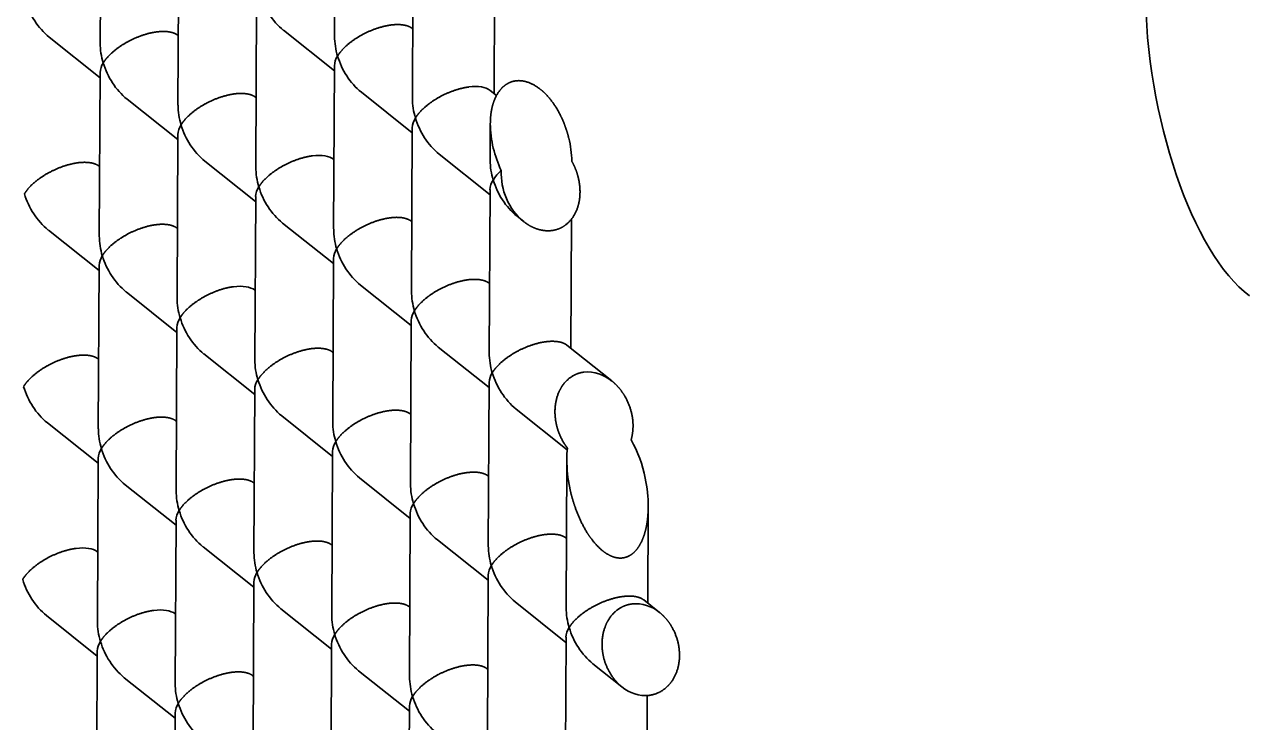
# Model space of a CAD drawing. Extents: x 23 to 587, y 4 to 413.
# Drawn here: x 427.34 to 434.84, y 147.34 to 151.61 of the extents above; entities that cross this region are included whole.
import ezdxf

# ---------------------------------------------------------------- set-up
doc = ezdxf.new("R2010")
doc.units = 0
doc.layers.get('0').update_dxf_attribs({"lineweight": 13})

# ---------------------------------------------------------------- blocks, each defined once
blk = doc.blocks.new('BLOCK6941')
at = {"color": 7, "lineweight": 35, "ltscale": 0.050027}
for p, q in [((3.186, 18.917), (3.176, 16.916)), ((6.056, 19.001), (6.047, 17)), ((4.139, 18.157), (4.129, 16.156)), ((7.009, 18.242), (7, 16.241)), ((5.092, 17.398), (5.082, 15.397)), ((3.174, 16.554), (3.165, 14.553)), ((6.045, 16.639), (6.035, 14.638)), ((4.128, 15.795), (4.118, 13.793)), ((6.998, 15.879), (6.988, 13.878)), ((5.081, 15.035), (5.071, 13.034)), ((7.951, 15.12), (7.942, 13.119)), ((6.034, 14.276), (6.024, 12.275)), ((3.163, 14.191), (3.153, 12.19)), ((6.987, 13.516), (6.977, 11.515)), ((4.116, 13.432), (4.107, 11.431)), ((7.94, 12.757), (7.93, 10.756)), ((5.069, 12.672), (5.06, 10.671)), ((6.022, 11.913), (6.013, 9.912)), ((3.152, 11.828), (3.142, 9.827)), ((6.975, 11.154), (6.966, 9.153)), ((4.105, 11.069), (4.095, 9.068)), ((7.928, 10.394), (7.919, 8.393)), ((5.058, 10.31), (5.048, 8.309)), ((8.882, 9.635), (8.872, 7.634)), ((3.14, 9.466), (3.131, 7.465)), ((6.011, 9.55), (6.001, 7.549)), ((4.093, 8.706), (4.084, 6.705)), ((6.964, 8.791), (6.954, 6.79))]:
    blk.add_line(p, q, dxfattribs=at)
at = {"color": 7, "lineweight": 35, "ltscale": 0.031912}
blk.add_line((8.006, 17.574), (8, 16.298), dxfattribs=at)
at = {"color": 7, "lineweight": 35, "ltscale": 0.019884}
for p, q in [((3.174, 16.492), (2.552, 16.988)), ((6.045, 16.577), (5.423, 17.073)), ((4.127, 15.733), (3.505, 16.229)), ((6.998, 15.818), (6.376, 16.313)), ((5.08, 14.974), (4.458, 15.469)), ((7.951, 15.058), (7.329, 15.554)), ((6.033, 14.214), (5.411, 14.71)), ((3.163, 14.13), (2.541, 14.625)), ((4.116, 13.37), (3.494, 13.866)), ((6.986, 13.455), (6.364, 13.951)), ((5.069, 12.611), (4.447, 13.107)), ((7.94, 12.696), (7.317, 13.191)), ((6.022, 11.852), (5.4, 12.347)), ((3.151, 11.767), (2.529, 12.263)), ((6.975, 11.092), (6.353, 11.588)), ((4.105, 11.008), (3.482, 11.503)), ((7.928, 10.333), (7.306, 10.828)), ((5.058, 10.248), (4.436, 10.744)), ((8.881, 9.573), (8.259, 10.069)), ((6.011, 9.489), (5.389, 9.984)), ((3.14, 9.404), (2.518, 9.9)), ((6.964, 8.729), (6.342, 9.225)), ((4.093, 8.645), (3.471, 9.14))]:
    blk.add_line(p, q, dxfattribs=at)
at = {"color": 7, "lineweight": 35, "ltscale": 0.00016101}
for p, q in [((4.133, 17.007), (4.128, 17.011)), ((7.004, 17.091), (6.999, 17.095)), ((5.086, 16.247), (5.081, 16.251)), ((6.039, 15.488), (6.034, 15.492)), ((3.169, 15.403), (3.164, 15.407)), ((6.993, 14.729), (6.988, 14.733)), ((4.122, 14.644), (4.117, 14.648)), ((7.946, 13.969), (7.941, 13.973)), ((5.075, 13.885), (5.07, 13.889)), ((6.028, 13.125), (6.023, 13.129)), ((3.158, 13.041), (3.153, 13.045)), ((6.981, 12.366), (6.976, 12.37)), ((4.111, 12.281), (4.106, 12.285)), ((7.934, 11.607), (7.929, 11.611)), ((5.064, 11.522), (5.059, 11.526)), ((8.887, 10.847), (8.882, 10.851)), ((3.146, 10.678), (3.141, 10.682)), ((6.017, 10.763), (6.012, 10.767)), ((4.099, 9.919), (4.094, 9.923)), ((6.97, 10.003), (6.965, 10.007)), ((5.052, 9.159), (5.047, 9.163)), ((7.923, 9.244), (7.918, 9.248))]:
    blk.add_line(p, q, dxfattribs=at)
at = {"color": 7, "lineweight": 35, "ltscale": 0.002517}
blk.add_line((8.031, 16.273), (7.952, 16.336), dxfattribs=at)
at = {"color": 7, "lineweight": 35, "ltscale": 0.011187}
blk.add_line((7.955, 15.929), (7.953, 15.482), dxfattribs=at)
at = {"color": 7, "lineweight": 35, "ltscale": 0.002614}
blk.add_line((8.364, 14.729), (8.282, 14.795), dxfattribs=at)
at = {"color": 7, "lineweight": 35, "ltscale": 0.039605}
blk.add_line((8.949, 14.76), (8.942, 13.176), dxfattribs=at)
at = {"color": 7, "lineweight": 35, "ltscale": 0.017564}
blk.add_line((9.443, 12.776), (8.894, 13.214), dxfattribs=at)
at = {"color": 7, "lineweight": 35, "ltscale": 0.020057}
blk.add_line((8.898, 11.932), (8.271, 12.432), dxfattribs=at)
at = {"color": 7, "lineweight": 35, "ltscale": 0.045372}
blk.add_line((8.892, 11.812), (8.883, 9.997), dxfattribs=at)
at = {"color": 7, "lineweight": 35, "ltscale": 0.029498}
blk.add_line((9.889, 11.233), (9.884, 10.053), dxfattribs=at)
at = {"color": 7, "lineweight": 35, "ltscale": 0.00614}
blk.add_line((10.028, 9.939), (9.835, 10.092), dxfattribs=at)
at = {"color": 7, "lineweight": 35, "ltscale": 0.011326}
blk.add_line((9.567, 9.027), (9.212, 9.31), dxfattribs=at)
at = {"color": 7, "lineweight": 35, "ltscale": 0.03077}
blk.add_line((9.878, 8.922), (9.872, 7.691), dxfattribs=at)
at = {"color": 7, "lineweight": 35}
for centre, radius, start, end in [((3.137, 17.689), 0.913, 196.3619, 230.1623), ((6.007, 17.773), 0.913, 196.3619, 230.1623), ((6.884, 17.003), 0.837, 180.2046, 197.1191), ((4.013, 16.919), 0.837, 180.2046, 197.1191), ((3.413, 16.54), 0.239, 146.5034, 176.6622), ((4.09, 16.929), 0.913, 196.3619, 230.1623), ((6.283, 16.625), 0.239, 146.5034, 176.6622), ((6.96, 17.014), 0.913, 196.3619, 230.1623), ((7.837, 16.244), 0.837, 180.2046, 197.1191), ((4.967, 16.159), 0.837, 180.2046, 197.1191), ((4.366, 15.781), 0.239, 146.5034, 176.6622), ((5.043, 16.17), 0.913, 196.3619, 230.1623), ((7.236, 15.865), 0.239, 146.5034, 176.6622), ((7.914, 16.255), 0.913, 196.3619, 230.1623), ((9.207, 15.931), 1.252, 180.1121, 193.9235), ((9.345, 15.958), 1.393, 193.6247, 205.5923), ((7.679, 15.447), 1.274, 1.0167, 13.8068), ((8.79, 15.484), 0.837, 180.2046, 197.1191), ((5.92, 15.4), 0.837, 180.2046, 197.1191), ((8.462, 14.942), 0.557, 131.9293, 147.8831), ((8.86, 15.319), 0.772, 177.2532, 229.9081), ((8.189, 15.106), 0.239, 146.5034, 176.6622), ((8.867, 15.495), 0.913, 196.3619, 230.1623), ((3.125, 15.326), 0.913, 196.3619, 230.1623), ((5.319, 15.021), 0.239, 146.5296, 176.692), ((5.996, 15.411), 0.913, 196.3619, 230.1623), ((6.873, 14.64), 0.837, 180.2046, 197.1191), ((4.002, 14.556), 0.837, 180.2046, 197.1191), ((3.401, 14.177), 0.239, 146.5034, 176.6622), ((4.079, 14.567), 0.913, 196.3619, 230.1623), ((6.272, 14.262), 0.239, 146.5034, 176.6622), ((6.949, 14.651), 0.913, 196.3619, 230.1623), ((7.826, 13.881), 0.837, 180.2046, 197.1191), ((4.955, 13.796), 0.837, 180.2046, 197.1191), ((4.354, 13.418), 0.239, 146.5034, 176.6622), ((5.032, 13.807), 0.913, 196.3619, 230.1623), ((7.225, 13.503), 0.239, 146.5034, 176.6622), ((7.902, 13.892), 0.913, 196.3619, 230.1623), ((8.779, 13.122), 0.837, 180.2046, 197.1191), ((5.908, 13.037), 0.837, 180.2046, 197.1191), ((5.307, 12.659), 0.239, 146.5034, 176.6622), ((5.985, 13.048), 0.913, 196.3619, 230.1623), ((8.178, 12.743), 0.239, 146.5034, 176.6622), ((8.855, 13.133), 0.913, 196.3619, 230.1623), ((9.143, 12.427), 0.459, 49.2822, 95.2611), ((3.114, 12.963), 0.913, 196.3619, 230.1623), ((3.991, 12.193), 0.837, 180.2046, 197.1191), ((6.861, 12.278), 0.837, 180.2046, 197.1191), ((6.26, 11.899), 0.239, 146.5034, 176.6622), ((6.938, 12.289), 0.913, 196.3619, 230.1623), ((8.251, 11.264), 1.634, 11.3141, 28.9389), ((3.39, 11.815), 0.239, 146.5034, 176.6622), ((4.067, 12.204), 0.913, 196.3619, 230.1623), ((10.177, 11.808), 1.285, 173.5224, 179.8491), ((10.574, 11.813), 1.682, 180.0601, 191.9672), ((8.186, 11.234), 1.703, 359.9685, 11.881), ((4.944, 11.434), 0.837, 180.2046, 197.1191), ((7.814, 11.518), 0.837, 180.2046, 197.1191), ((7.213, 11.14), 0.239, 146.5034, 176.6622), ((7.891, 11.529), 0.913, 196.3619, 230.1623), ((4.343, 11.055), 0.239, 146.5034, 176.6622), ((5.02, 11.445), 0.913, 196.3619, 230.1623), ((5.897, 10.674), 0.837, 180.2046, 197.1191), ((8.767, 10.759), 0.837, 180.1991, 197.116), ((8.167, 10.381), 0.239, 146.5034, 176.6622), ((8.844, 10.77), 0.913, 196.3594, 230.1725), ((5.296, 10.296), 0.239, 146.5034, 176.6622), ((5.973, 10.685), 0.913, 196.3619, 230.1623), ((3.103, 10.601), 0.913, 196.3619, 230.1623), ((6.85, 9.915), 0.837, 180.2046, 197.1191), ((9.721, 10), 0.837, 180.2046, 197.1191), ((9.734, 9.594), 0.452, 49.5683, 95.6375), ((3.979, 9.83), 0.837, 180.1991, 197.116), ((6.249, 9.537), 0.239, 146.5034, 176.6622), ((6.926, 9.926), 0.913, 196.3619, 230.1623), ((9.12, 9.621), 0.239, 146.5296, 176.692), ((9.797, 10.011), 0.913, 196.3619, 230.1623), ((3.378, 9.452), 0.239, 146.5034, 176.6622), ((4.056, 9.841), 0.913, 196.3619, 230.1623), ((4.932, 9.071), 0.837, 180.2046, 197.1191), ((7.803, 9.156), 0.837, 180.2046, 197.1191), ((9.858, 9.371), 0.45, 229.6573, 275.7742), ((7.202, 8.777), 0.239, 146.5034, 176.6622), ((7.879, 9.166), 0.913, 196.3594, 230.1725), ((4.332, 8.693), 0.239, 146.5034, 176.6622), ((5.009, 9.082), 0.913, 196.3619, 230.1623)]:
    blk.add_arc(centre, radius, start, end, dxfattribs=at)
for centre in [(7.499, 16.058), (5.582, 15.214), (4.617, 13.61), (2.688, 10.404), (3.641, 9.644)]:
    blk.add_ellipse(centre, major_axis=(0.489, 0.234), ratio=0.464922, start_param=0.221717, end_param=0.956598, dxfattribs=at)
for points, knots in [([(6.084, 16.757), (6.099, 16.783), (6.119, 16.81), (6.142, 16.837), (6.225, 16.92), (6.339, 16.999), (6.433, 17.051), (6.556, 17.1), (6.681, 17.128), (6.701, 17.132), (6.72, 17.135), (6.739, 17.138)], [0, 0, 0, 0, 0, 0, 0.437223, 0.437223, 0.437223, 1.382095, 1.382095, 1.382095, 1.555484, 1.555484, 1.555484, 1.555484, 1.555484, 1.555484]), ([(6.999, 17.095), (6.976, 17.114), (6.945, 17.129), (6.906, 17.139), (6.848, 17.145), (6.782, 17.142), (6.768, 17.141), (6.753, 17.14), (6.739, 17.138)], [0, 0, 0, 0, 0, 0, 0.4890695, 0.4890695, 0.4890695, 0.6239272, 0.6239272, 0.6239272, 0.6239272, 0.6239272, 0.6239272]), ([(3.213, 16.672), (3.229, 16.698), (3.248, 16.725), (3.272, 16.752), (3.355, 16.835), (3.469, 16.914), (3.562, 16.966), (3.686, 17.016), (3.811, 17.044), (3.83, 17.047), (3.849, 17.051), (3.868, 17.053)], [0, 0, 0, 0, 0, 0, 0.437223, 0.437223, 0.437223, 1.382095, 1.382095, 1.382095, 1.555484, 1.555484, 1.555484, 1.555484, 1.555484, 1.555484]), ([(4.128, 17.011), (4.105, 17.029), (4.074, 17.044), (4.035, 17.055), (3.977, 17.061), (3.912, 17.058), (3.897, 17.056), (3.883, 17.055), (3.868, 17.053)], [0, 0, 0, 0, 0, 0, 0.4890695, 0.4890695, 0.4890695, 0.6239272, 0.6239272, 0.6239272, 0.6239272, 0.6239272, 0.6239272]), ([(7.037, 15.997), (7.053, 16.024), (7.072, 16.05), (7.096, 16.077), (7.179, 16.16), (7.293, 16.24), (7.386, 16.291), (7.509, 16.341), (7.634, 16.369), (7.654, 16.373), (7.673, 16.376), (7.692, 16.378)], [0, 0, 0, 0, 0, 0, 0.437223, 0.437223, 0.437223, 1.382095, 1.382095, 1.382095, 1.555484, 1.555484, 1.555484, 1.555484, 1.555484, 1.555484]), ([(7.955, 15.929), (7.955, 16.017), (7.965, 16.105), (7.985, 16.192), (8.029, 16.294), (8.102, 16.372), (8.117, 16.387), (8.146, 16.409), (8.177, 16.426), (8.19, 16.433), (8.224, 16.446), (8.26, 16.454), (8.283, 16.456), (8.328, 16.457), (8.374, 16.449), (8.396, 16.443), (8.486, 16.413), (8.567, 16.358), (8.622, 16.309), (8.737, 16.18), (8.821, 16.03), (8.861, 15.939), (8.893, 15.846), (8.916, 15.751)], [0, 0, 0, 0, 0, 0, 0.800083, 0.800083, 0.800083, 0.99965, 0.99965, 0.99965, 1.13299, 1.13299, 1.13299, 1.335021, 1.335021, 1.335021, 1.540388, 1.540388, 1.540388, 2.163395, 2.163395, 2.163395, 3.030996, 3.030996, 3.030996, 3.030996, 3.030996, 3.030996]), ([(4.166, 15.913), (4.182, 15.939), (4.201, 15.966), (4.225, 15.993), (4.308, 16.076), (4.422, 16.155), (4.515, 16.207), (4.639, 16.256), (4.764, 16.284), (4.783, 16.288), (4.802, 16.291), (4.821, 16.294)], [0, 0, 0, 0, 0, 0, 0.437223, 0.437223, 0.437223, 1.382095, 1.382095, 1.382095, 1.555484, 1.555484, 1.555484, 1.555484, 1.555484, 1.555484]), ([(5.081, 16.251), (5.058, 16.27), (5.027, 16.285), (4.989, 16.295), (4.93, 16.301), (4.865, 16.298), (4.851, 16.297), (4.836, 16.296), (4.821, 16.294)], [0, 0, 0, 0, 0, 0, 0.4890695, 0.4890695, 0.4890695, 0.6239272, 0.6239272, 0.6239272, 0.6239272, 0.6239272, 0.6239272]), ([(5.119, 15.153), (5.135, 15.18), (5.154, 15.206), (5.178, 15.233), (5.261, 15.316), (5.375, 15.396), (5.468, 15.447), (5.592, 15.497), (5.717, 15.525), (5.736, 15.529), (5.755, 15.532), (5.774, 15.534)], [0, 0, 0, 0, 0, 0, 0.437223, 0.437223, 0.437223, 1.382095, 1.382095, 1.382095, 1.555484, 1.555484, 1.555484, 1.555484, 1.555484, 1.555484]), ([(8.709, 14.619), (8.77, 14.627), (8.83, 14.648), (8.882, 14.682), (8.984, 14.783), (9.039, 14.918), (9.055, 15), (9.061, 15.147), (9.03, 15.292), (9.01, 15.354), (8.984, 15.413), (8.953, 15.469)], [0, 0, 0, 0, 0, 0, 0.565117, 0.565117, 0.565117, 1.315679, 1.315679, 1.315679, 1.877508, 1.877508, 1.877508, 1.877508, 1.877508, 1.877508]), ([(2.249, 15.069), (2.264, 15.095), (2.284, 15.122), (2.307, 15.149), (2.39, 15.232), (2.504, 15.311), (2.598, 15.363), (2.721, 15.412), (2.846, 15.44), (2.866, 15.444), (2.885, 15.447), (2.904, 15.45)], [0, 0, 0, 0, 0, 0, 0.437223, 0.437223, 0.437223, 1.382095, 1.382095, 1.382095, 1.555484, 1.555484, 1.555484, 1.555484, 1.555484, 1.555484]), ([(3.164, 15.407), (3.14, 15.426), (3.11, 15.441), (3.071, 15.451), (3.013, 15.457), (2.947, 15.454), (2.933, 15.453), (2.918, 15.452), (2.904, 15.45)], [0, 0, 0, 0, 0, 0, 0.4890695, 0.4890695, 0.4890695, 0.6239272, 0.6239272, 0.6239272, 0.6239272, 0.6239272, 0.6239272]), ([(6.072, 14.394), (6.088, 14.42), (6.107, 14.447), (6.131, 14.474), (6.214, 14.557), (6.328, 14.636), (6.421, 14.688), (6.545, 14.738), (6.67, 14.766), (6.689, 14.769), (6.708, 14.772), (6.727, 14.775)], [0, 0, 0, 0, 0, 0, 0.437223, 0.437223, 0.437223, 1.382095, 1.382095, 1.382095, 1.555484, 1.555484, 1.555484, 1.555484, 1.555484, 1.555484]), ([(6.988, 14.733), (6.964, 14.751), (6.933, 14.766), (6.895, 14.777), (6.836, 14.783), (6.771, 14.78), (6.757, 14.778), (6.742, 14.777), (6.727, 14.775)], [0, 0, 0, 0, 0, 0, 0.4890695, 0.4890695, 0.4890695, 0.6239272, 0.6239272, 0.6239272, 0.6239272, 0.6239272, 0.6239272]), ([(8.709, 14.619), (8.659, 14.613), (8.607, 14.615), (8.556, 14.626), (8.485, 14.651), (8.419, 14.689), (8.4, 14.702), (8.382, 14.715), (8.364, 14.729)], [0, 0, 0, 0, 0, 0, 0.4579121, 0.4579121, 0.4579121, 0.6563354, 0.6563354, 0.6563354, 0.6563354, 0.6563354, 0.6563354]), ([(3.202, 14.309), (3.217, 14.336), (3.237, 14.362), (3.26, 14.389), (3.343, 14.472), (3.458, 14.552), (3.551, 14.603), (3.674, 14.653), (3.799, 14.681), (3.819, 14.685), (3.838, 14.688), (3.857, 14.69)], [0, 0, 0, 0, 0, 0, 0.437223, 0.437223, 0.437223, 1.382095, 1.382095, 1.382095, 1.555484, 1.555484, 1.555484, 1.555484, 1.555484, 1.555484]), ([(4.117, 14.648), (4.094, 14.667), (4.063, 14.682), (4.024, 14.692), (3.966, 14.698), (3.9, 14.695), (3.886, 14.694), (3.872, 14.692), (3.857, 14.69)], [0, 0, 0, 0, 0, 0, 0.4890695, 0.4890695, 0.4890695, 0.6239272, 0.6239272, 0.6239272, 0.6239272, 0.6239272, 0.6239272]), ([(7.025, 13.635), (7.041, 13.661), (7.061, 13.688), (7.084, 13.714), (7.167, 13.798), (7.281, 13.877), (7.374, 13.929), (7.498, 13.978), (7.623, 14.006), (7.642, 14.01), (7.662, 14.013), (7.681, 14.016)], [0, 0, 0, 0, 0, 0, 0.437223, 0.437223, 0.437223, 1.382095, 1.382095, 1.382095, 1.555484, 1.555484, 1.555484, 1.555484, 1.555484, 1.555484]), ([(7.941, 13.973), (7.917, 13.992), (7.886, 14.007), (7.848, 14.017), (7.789, 14.023), (7.724, 14.02), (7.71, 14.019), (7.695, 14.018), (7.681, 14.016)], [0, 0, 0, 0, 0, 0, 0.4890695, 0.4890695, 0.4890695, 0.6239272, 0.6239272, 0.6239272, 0.6239272, 0.6239272, 0.6239272]), ([(4.155, 13.55), (4.171, 13.576), (4.19, 13.603), (4.214, 13.63), (4.297, 13.713), (4.411, 13.792), (4.504, 13.844), (4.627, 13.894), (4.752, 13.922), (4.772, 13.925), (4.791, 13.928), (4.81, 13.931)], [0, 0, 0, 0, 0, 0, 0.437223, 0.437223, 0.437223, 1.382095, 1.382095, 1.382095, 1.555484, 1.555484, 1.555484, 1.555484, 1.555484, 1.555484]), ([(7.978, 12.875), (7.994, 12.902), (8.014, 12.928), (8.037, 12.955), (8.12, 13.038), (8.234, 13.118), (8.328, 13.169), (8.451, 13.219), (8.576, 13.247), (8.595, 13.251), (8.615, 13.254), (8.634, 13.256)], [0, 0, 0, 0, 0, 0, 0.437223, 0.437223, 0.437223, 1.382095, 1.382095, 1.382095, 1.555484, 1.555484, 1.555484, 1.555484, 1.555484, 1.555484]), ([(8.894, 13.214), (8.87, 13.233), (8.839, 13.248), (8.801, 13.258), (8.742, 13.264), (8.677, 13.261), (8.663, 13.26), (8.648, 13.258), (8.634, 13.256)], [0, 0, 0, 0, 0, 0, 0.4890695, 0.4890695, 0.4890695, 0.6239272, 0.6239272, 0.6239272, 0.6239272, 0.6239272, 0.6239272]), ([(2.237, 12.706), (2.253, 12.732), (2.272, 12.759), (2.296, 12.786), (2.379, 12.869), (2.493, 12.948), (2.586, 13), (2.71, 13.05), (2.835, 13.078), (2.854, 13.081), (2.873, 13.084), (2.892, 13.087)], [0, 0, 0, 0, 0, 0, 0.437223, 0.437223, 0.437223, 1.382095, 1.382095, 1.382095, 1.555484, 1.555484, 1.555484, 1.555484, 1.555484, 1.555484]), ([(3.153, 13.045), (3.129, 13.063), (3.098, 13.078), (3.06, 13.089), (3.001, 13.095), (2.936, 13.092), (2.922, 13.09), (2.907, 13.089), (2.892, 13.087)], [0, 0, 0, 0, 0, 0, 0.4890695, 0.4890695, 0.4890695, 0.6239272, 0.6239272, 0.6239272, 0.6239272, 0.6239272, 0.6239272]), ([(5.108, 12.791), (5.124, 12.817), (5.143, 12.844), (5.167, 12.87), (5.25, 12.954), (5.364, 13.033), (5.457, 13.085), (5.581, 13.134), (5.706, 13.162), (5.725, 13.166), (5.744, 13.169), (5.763, 13.172)], [0, 0, 0, 0, 0, 0, 0.437223, 0.437223, 0.437223, 1.382095, 1.382095, 1.382095, 1.555484, 1.555484, 1.555484, 1.555484, 1.555484, 1.555484]), ([(6.023, 13.129), (6, 13.148), (5.969, 13.163), (5.93, 13.173), (5.872, 13.179), (5.807, 13.176), (5.792, 13.175), (5.778, 13.174), (5.763, 13.172)], [0, 0, 0, 0, 0, 0, 0.4890695, 0.4890695, 0.4890695, 0.6239272, 0.6239272, 0.6239272, 0.6239272, 0.6239272, 0.6239272]), ([(9.101, 12.884), (9.056, 12.878), (9.013, 12.866), (8.973, 12.846), (8.881, 12.785), (8.814, 12.694), (8.785, 12.632), (8.738, 12.48), (8.743, 12.316), (8.76, 12.222), (8.8, 12.11), (8.86, 12.009), (8.873, 11.99), (8.886, 11.971), (8.9, 11.953)], [0, 0, 0, 0, 0, 0, 0.408133, 0.408133, 0.408133, 1.017707, 1.017707, 1.017707, 1.841164, 1.841164, 1.841164, 2.039103, 2.039103, 2.039103, 2.039103, 2.039103, 2.039103]), ([(9.443, 12.776), (9.507, 12.725), (9.562, 12.663), (9.608, 12.594), (9.678, 12.446), (9.707, 12.288), (9.71, 12.208), (9.701, 12.129), (9.68, 12.055)], [0, 0, 0, 0, 0, 0, 0.708116, 0.708116, 0.708116, 1.406043, 1.406043, 1.406043, 1.406043, 1.406043, 1.406043]), ([(3.19, 11.947), (3.206, 11.973), (3.226, 12), (3.249, 12.026), (3.332, 12.11), (3.446, 12.189), (3.539, 12.241), (3.663, 12.29), (3.788, 12.318), (3.807, 12.322), (3.827, 12.325), (3.845, 12.328)], [0, 0, 0, 0, 0, 0, 0.437223, 0.437223, 0.437223, 1.382095, 1.382095, 1.382095, 1.555484, 1.555484, 1.555484, 1.555484, 1.555484, 1.555484]), ([(4.106, 12.285), (4.082, 12.304), (4.051, 12.319), (4.013, 12.329), (3.954, 12.335), (3.889, 12.332), (3.875, 12.331), (3.86, 12.33), (3.845, 12.328)], [0, 0, 0, 0, 0, 0, 0.4890695, 0.4890695, 0.4890695, 0.6239272, 0.6239272, 0.6239272, 0.6239272, 0.6239272, 0.6239272]), ([(6.061, 12.031), (6.077, 12.058), (6.096, 12.084), (6.12, 12.111), (6.203, 12.194), (6.317, 12.274), (6.41, 12.325), (6.534, 12.375), (6.659, 12.403), (6.678, 12.407), (6.697, 12.41), (6.716, 12.412)], [0, 0, 0, 0, 0, 0, 0.437223, 0.437223, 0.437223, 1.382095, 1.382095, 1.382095, 1.555484, 1.555484, 1.555484, 1.555484, 1.555484, 1.555484]), ([(6.976, 12.37), (6.953, 12.389), (6.922, 12.404), (6.883, 12.414), (6.825, 12.42), (6.76, 12.417), (6.745, 12.416), (6.731, 12.414), (6.716, 12.412)], [0, 0, 0, 0, 0, 0, 0.4890695, 0.4890695, 0.4890695, 0.6239272, 0.6239272, 0.6239272, 0.6239272, 0.6239272, 0.6239272]), ([(4.143, 11.187), (4.159, 11.214), (4.179, 11.24), (4.202, 11.267), (4.285, 11.35), (4.399, 11.43), (4.492, 11.481), (4.616, 11.531), (4.741, 11.559), (4.76, 11.563), (4.78, 11.566), (4.799, 11.568)], [0, 0, 0, 0, 0, 0, 0.437223, 0.437223, 0.437223, 1.382095, 1.382095, 1.382095, 1.555484, 1.555484, 1.555484, 1.555484, 1.555484, 1.555484]), ([(5.059, 11.526), (5.035, 11.545), (5.004, 11.56), (4.966, 11.57), (4.907, 11.576), (4.842, 11.573), (4.828, 11.572), (4.813, 11.57), (4.799, 11.568)], [0, 0, 0, 0, 0, 0, 0.4890695, 0.4890695, 0.4890695, 0.6239272, 0.6239272, 0.6239272, 0.6239272, 0.6239272, 0.6239272]), ([(7.014, 11.272), (7.03, 11.298), (7.049, 11.325), (7.073, 11.352), (7.156, 11.435), (7.27, 11.514), (7.363, 11.566), (7.487, 11.616), (7.612, 11.644), (7.631, 11.647), (7.65, 11.65), (7.669, 11.653)], [0, 0, 0, 0, 0, 0, 0.437223, 0.437223, 0.437223, 1.382095, 1.382095, 1.382095, 1.555484, 1.555484, 1.555484, 1.555484, 1.555484, 1.555484]), ([(7.929, 11.611), (7.906, 11.629), (7.875, 11.644), (7.836, 11.655), (7.778, 11.661), (7.713, 11.657), (7.698, 11.656), (7.684, 11.655), (7.669, 11.653)], [0, 0, 0, 0, 0, 0, 0.4890695, 0.4890695, 0.4890695, 0.6239272, 0.6239272, 0.6239272, 0.6239272, 0.6239272, 0.6239272]), ([(9.889, 11.233), (9.889, 11.195), (9.888, 11.157), (9.885, 11.119), (9.877, 11.044), (9.863, 10.97), (9.854, 10.934), (9.828, 10.846), (9.788, 10.763), (9.759, 10.717), (9.712, 10.664), (9.651, 10.63), (9.636, 10.623), (9.59, 10.606), (9.54, 10.602), (9.506, 10.606), (9.436, 10.625), (9.371, 10.662), (9.339, 10.686), (9.249, 10.763), (9.175, 10.859), (9.132, 10.925), (9.053, 11.069), (8.993, 11.222), (8.967, 11.302), (8.945, 11.383), (8.928, 11.464)], [0, 0, 0, 0, 0, 0, 0.337061, 0.337061, 0.337061, 0.673639, 0.673639, 0.673639, 1.159815, 1.159815, 1.159815, 1.308216, 1.308216, 1.308216, 1.607946, 1.607946, 1.607946, 1.95091, 1.95091, 1.95091, 2.638859, 2.638859, 2.638859, 3.370578, 3.370578, 3.370578, 3.370578, 3.370578, 3.370578]), ([(5.097, 10.428), (5.112, 10.454), (5.132, 10.481), (5.155, 10.508), (5.238, 10.591), (5.352, 10.67), (5.446, 10.722), (5.569, 10.772), (5.694, 10.8), (5.714, 10.803), (5.733, 10.806), (5.752, 10.809)], [0, 0, 0, 0, 0, 0, 0.437223, 0.437223, 0.437223, 1.382095, 1.382095, 1.382095, 1.555484, 1.555484, 1.555484, 1.555484, 1.555484, 1.555484]), ([(6.012, 10.767), (5.988, 10.785), (5.957, 10.8), (5.919, 10.811), (5.86, 10.817), (5.795, 10.813), (5.781, 10.812), (5.766, 10.811), (5.752, 10.809)], [0, 0, 0, 0, 0, 0, 0.4890695, 0.4890695, 0.4890695, 0.6239272, 0.6239272, 0.6239272, 0.6239272, 0.6239272, 0.6239272]), ([(7.967, 10.513), (7.983, 10.539), (8.002, 10.566), (8.026, 10.592), (8.109, 10.676), (8.223, 10.755), (8.316, 10.806), (8.44, 10.856), (8.565, 10.884), (8.584, 10.888), (8.603, 10.891), (8.622, 10.894)], [0, 0, 0, 0, 0, 0, 0.437223, 0.437223, 0.437223, 1.382095, 1.382095, 1.382095, 1.555484, 1.555484, 1.555484, 1.555484, 1.555484, 1.555484]), ([(8.882, 10.851), (8.859, 10.87), (8.828, 10.885), (8.79, 10.895), (8.731, 10.901), (8.666, 10.898), (8.652, 10.897), (8.637, 10.895), (8.622, 10.894)], [0, 0, 0, 0, 0, 0, 0.4890695, 0.4890695, 0.4890695, 0.6239272, 0.6239272, 0.6239272, 0.6239272, 0.6239272, 0.6239272]), ([(2.226, 10.343), (2.242, 10.37), (2.261, 10.396), (2.285, 10.423), (2.368, 10.506), (2.482, 10.586), (2.575, 10.637), (2.699, 10.687), (2.824, 10.715), (2.843, 10.719), (2.862, 10.722), (2.881, 10.724)], [0, 0, 0, 0, 0, 0, 0.437223, 0.437223, 0.437223, 1.382095, 1.382095, 1.382095, 1.555484, 1.555484, 1.555484, 1.555484, 1.555484, 1.555484]), ([(6.965, 10.007), (6.941, 10.026), (6.91, 10.041), (6.872, 10.051), (6.814, 10.057), (6.748, 10.054), (6.734, 10.053), (6.719, 10.051), (6.705, 10.05)], [0, 0, 0, 0, 0, 0, 0.4890695, 0.4890695, 0.4890695, 0.6239272, 0.6239272, 0.6239272, 0.6239272, 0.6239272, 0.6239272]), ([(8.92, 9.753), (8.936, 9.779), (8.955, 9.806), (8.979, 9.833), (9.062, 9.916), (9.176, 9.996), (9.269, 10.047), (9.393, 10.097), (9.518, 10.125), (9.537, 10.129), (9.556, 10.132), (9.575, 10.134)], [0, 0, 0, 0, 0, 0, 0.437223, 0.437223, 0.437223, 1.382095, 1.382095, 1.382095, 1.555484, 1.555484, 1.555484, 1.555484, 1.555484, 1.555484]), ([(9.835, 10.092), (9.812, 10.11), (9.781, 10.126), (9.743, 10.136), (9.684, 10.142), (9.619, 10.139), (9.605, 10.138), (9.59, 10.136), (9.575, 10.134)], [0, 0, 0, 0, 0, 0, 0.4890695, 0.4890695, 0.4890695, 0.6239272, 0.6239272, 0.6239272, 0.6239272, 0.6239272, 0.6239272]), ([(3.179, 9.584), (3.195, 9.61), (3.214, 9.637), (3.238, 9.664), (3.321, 9.747), (3.435, 9.826), (3.528, 9.878), (3.652, 9.928), (3.777, 9.956), (3.796, 9.959), (3.815, 9.962), (3.834, 9.965)], [0, 0, 0, 0, 0, 0, 0.437223, 0.437223, 0.437223, 1.382095, 1.382095, 1.382095, 1.555484, 1.555484, 1.555484, 1.555484, 1.555484, 1.555484]), ([(6.05, 9.669), (6.065, 9.695), (6.085, 9.722), (6.108, 9.748), (6.191, 9.832), (6.305, 9.911), (6.399, 9.962), (6.522, 10.012), (6.647, 10.04), (6.667, 10.044), (6.686, 10.047), (6.705, 10.05)], [0, 0, 0, 0, 0, 0, 0.437223, 0.437223, 0.437223, 1.382095, 1.382095, 1.382095, 1.555484, 1.555484, 1.555484, 1.555484, 1.555484, 1.555484]), ([(9.689, 10.043), (9.64, 10.037), (9.593, 10.023), (9.548, 10), (9.448, 9.929), (9.378, 9.823), (9.349, 9.752), (9.314, 9.603), (9.325, 9.446), (9.341, 9.369), (9.386, 9.245), (9.458, 9.136), (9.491, 9.095), (9.527, 9.059), (9.567, 9.027)], [0, 0, 0, 0, 0, 0, 0.449079, 0.449079, 0.449079, 1.124119, 1.124119, 1.124119, 1.807499, 1.807499, 1.807499, 2.250708, 2.250708, 2.250708, 2.250708, 2.250708, 2.250708]), ([(10.028, 9.939), (10.089, 9.89), (10.142, 9.83), (10.186, 9.762), (10.253, 9.617), (10.277, 9.461), (10.279, 9.382), (10.257, 9.228), (10.186, 9.093), (10.139, 9.033), (10.061, 8.972), (9.97, 8.938), (9.948, 8.932), (9.926, 8.927), (9.903, 8.924)], [0, 0, 0, 0, 0, 0, 0.685572, 0.685572, 0.685572, 1.368288, 1.368288, 1.368288, 2.04335, 2.04335, 2.04335, 2.250689, 2.250689, 2.250689, 2.250689, 2.250689, 2.250689]), ([(4.132, 8.825), (4.148, 8.851), (4.167, 8.878), (4.191, 8.904), (4.274, 8.988), (4.388, 9.067), (4.481, 9.118), (4.605, 9.168), (4.73, 9.196), (4.749, 9.2), (4.768, 9.203), (4.787, 9.206)], [0, 0, 0, 0, 0, 0, 0.437223, 0.437223, 0.437223, 1.382095, 1.382095, 1.382095, 1.555484, 1.555484, 1.555484, 1.555484, 1.555484, 1.555484]), ([(5.047, 9.163), (5.024, 9.182), (4.993, 9.197), (4.954, 9.207), (4.896, 9.213), (4.831, 9.21), (4.816, 9.209), (4.802, 9.207), (4.787, 9.206)], [0, 0, 0, 0, 0, 0, 0.4890695, 0.4890695, 0.4890695, 0.6239272, 0.6239272, 0.6239272, 0.6239272, 0.6239272, 0.6239272]), ([(7.003, 8.909), (7.018, 8.935), (7.038, 8.962), (7.061, 8.989), (7.144, 9.072), (7.259, 9.152), (7.352, 9.203), (7.475, 9.253), (7.6, 9.281), (7.62, 9.285), (7.639, 9.288), (7.658, 9.29)], [0, 0, 0, 0, 0, 0, 0.437223, 0.437223, 0.437223, 1.382095, 1.382095, 1.382095, 1.555484, 1.555484, 1.555484, 1.555484, 1.555484, 1.555484]), ([(7.918, 9.248), (7.895, 9.266), (7.864, 9.282), (7.825, 9.292), (7.767, 9.298), (7.701, 9.295), (7.687, 9.294), (7.673, 9.292), (7.658, 9.29)], [0, 0, 0, 0, 0, 0, 0.4890695, 0.4890695, 0.4890695, 0.6239272, 0.6239272, 0.6239272, 0.6239272, 0.6239272, 0.6239272])]:
    blk.add_open_spline(points, degree=5, knots=knots, dxfattribs=at)
blk = doc.blocks.new('BLOCK6951')
at = {"color": 7, "lineweight": 35}
for centre, major_axis, start_param, end_param in [((-0.087, -0.188), (-6.501, 49.828), 3.141627, 6.28322), ((-0.734, -0.272), (-6.501, 49.828), 3.141627, 6.28322), ((-0.734, -0.272), (-5.919, 45.366), 4.354271, 6.28322), ((-0.087, -0.188), (-5.919, 45.366), 0.019728, 3.121964), ((-0.734, -0.272), (-5.919, 45.366), 0.000034, 3.141627), ((-0.734, -0.272), (-6.501, 49.828), 1.212678, 3.141627)]:
    blk.add_ellipse(centre, major_axis=major_axis, ratio=0.361678, start_param=start_param, end_param=end_param, dxfattribs=at)
blk = doc.blocks.new('BLOCK6953')
at = {"color": 7, "lineweight": 35}
blk.add_ellipse((28.534, -20.885), major_axis=(0.484, -2.961), ratio=0.395238, start_param=4.327475, end_param=5.898271, dxfattribs=at)

msp = doc.modelspace()

# ---------------------------------------------------------------- block references
at = {"lineweight": 0, "xscale": 0.5, "yscale": 0.5, "zscale": 0.5}
for name, p in [('BLOCK6953', (420.57, 161.8014)), ('BLOCK6951', (431.573, 151.8767)), ('BLOCK6941', (426.2143, 143.0406))]:
    msp.add_blockref(name, p, dxfattribs=at)

doc.saveas('drawing.dxf')
